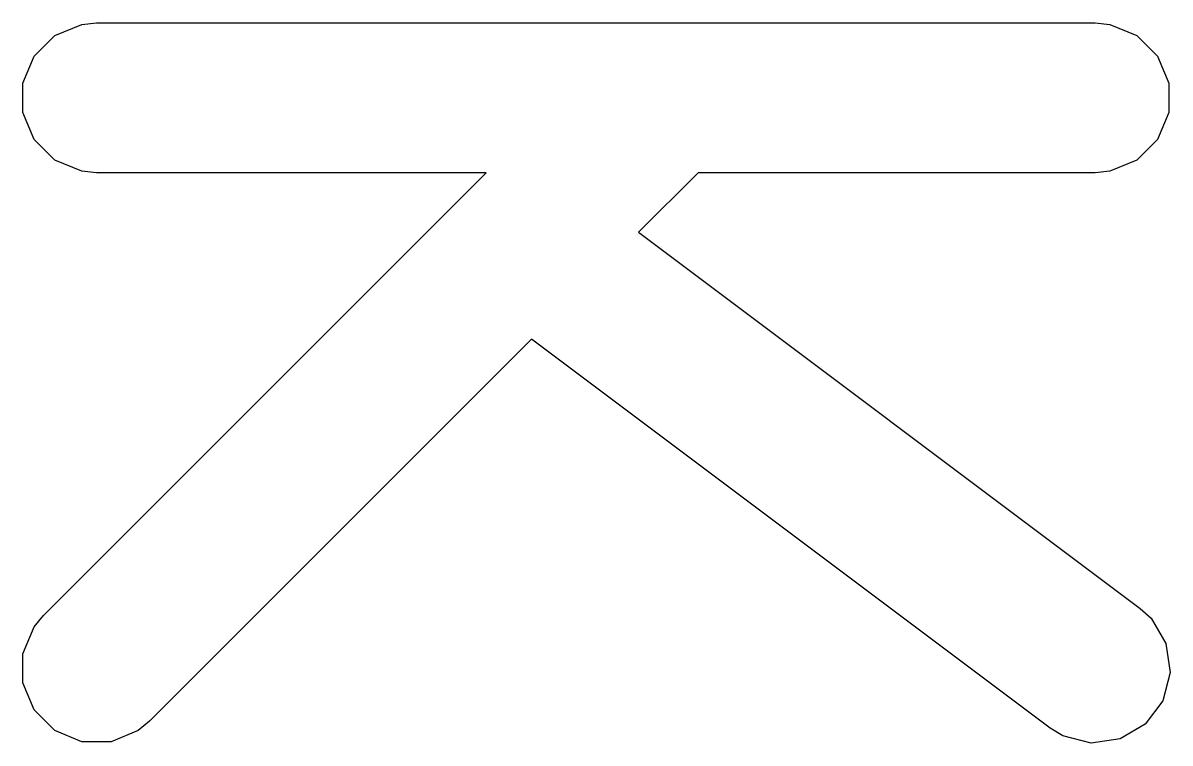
# Model space of a CAD drawing. Extents: x 94.1 to 174.1, y -97.1 to -51.9.
# Drawn here: x 134.531 to 135.68, y -58.963 to -58.242 of the extents above; entities that cross this region are included whole.
import ezdxf

# ---------------------------------------------------------------- set-up
doc = ezdxf.new("R2010")
doc.units = 0
doc.layers.add('BLACK', color=7, linetype='CONTINUOUS')

msp = doc.modelspace()

# ---------------------------------------------------------------- linework, layer by layer
at = {"layer": 'BLACK', "linetype": 'CONTINUOUS'}
for p, q in [((134.563151, -58.254485), (134.590187, -58.243286)), ((134.590187, -58.243286), (134.604819, -58.241845)), ((134.604819, -58.241845), (135.604819, -58.241845)), ((135.604819, -58.241845), (135.619451, -58.243286)), ((135.619451, -58.243286), (135.646487, -58.254485)), ((134.542459, -58.275177), (134.563151, -58.254485)), ((135.646487, -58.254485), (135.667179, -58.275177)), ((134.53126, -58.302213), (134.542459, -58.275177)), ((135.667179, -58.275177), (135.678378, -58.302213)), ((134.53126, -58.331477), (134.53126, -58.302213)), ((135.678378, -58.302213), (135.678378, -58.331477)), ((134.542459, -58.358513), (134.53126, -58.331477)), ((135.678378, -58.331477), (135.667179, -58.358513)), ((134.563151, -58.379205), (134.542459, -58.358513)), ((135.667179, -58.358513), (135.646487, -58.379205)), ((134.590187, -58.390404), (134.563151, -58.379205)), ((135.646487, -58.379205), (135.619451, -58.390404)), ((134.551786, -58.83524), (134.995181, -58.391845)), ((134.604819, -58.391845), (134.590187, -58.390404)), ((134.995181, -58.391845), (134.604819, -58.391845)), ((135.207313, -58.391845), (135.14757, -58.451587)), ((135.604819, -58.391845), (135.207313, -58.391845)), ((135.619451, -58.390404), (135.604819, -58.391845)), ((135.14757, -58.451587), (135.649819, -58.828273)), ((135.040427, -58.55873), (134.657852, -58.941306)), ((135.559819, -58.948273), (135.040427, -58.55873)), ((135.649819, -58.828273), (135.66066, -58.838205)), ((134.542459, -58.846605), (134.551786, -58.83524)), ((135.66066, -58.838205), (135.67557, -58.863386)), ((134.53126, -58.873642), (134.542459, -58.846605)), ((135.67557, -58.863386), (135.679708, -58.892355)), ((134.53126, -58.902904), (134.53126, -58.873642)), ((135.679708, -58.892355), (135.672446, -58.920703)), ((134.542459, -58.929941), (134.53126, -58.902904)), ((135.672446, -58.920703), (135.654887, -58.944114)), ((134.563151, -58.950633), (134.542459, -58.929941)), ((134.657852, -58.941306), (134.646487, -58.950633)), ((135.572389, -58.9559), (135.559819, -58.948273)), ((135.654887, -58.944114), (135.629706, -58.959023)), ((134.590188, -58.961832), (134.563151, -58.950633)), ((134.646487, -58.950633), (134.61945, -58.961832)), ((135.600738, -58.963162), (135.572389, -58.9559)), ((135.629706, -58.959023), (135.600738, -58.963162)), ((134.61945, -58.961832), (134.590188, -58.961832))]:
    msp.add_line(p, q, dxfattribs=at)

doc.saveas('drawing.dxf')
